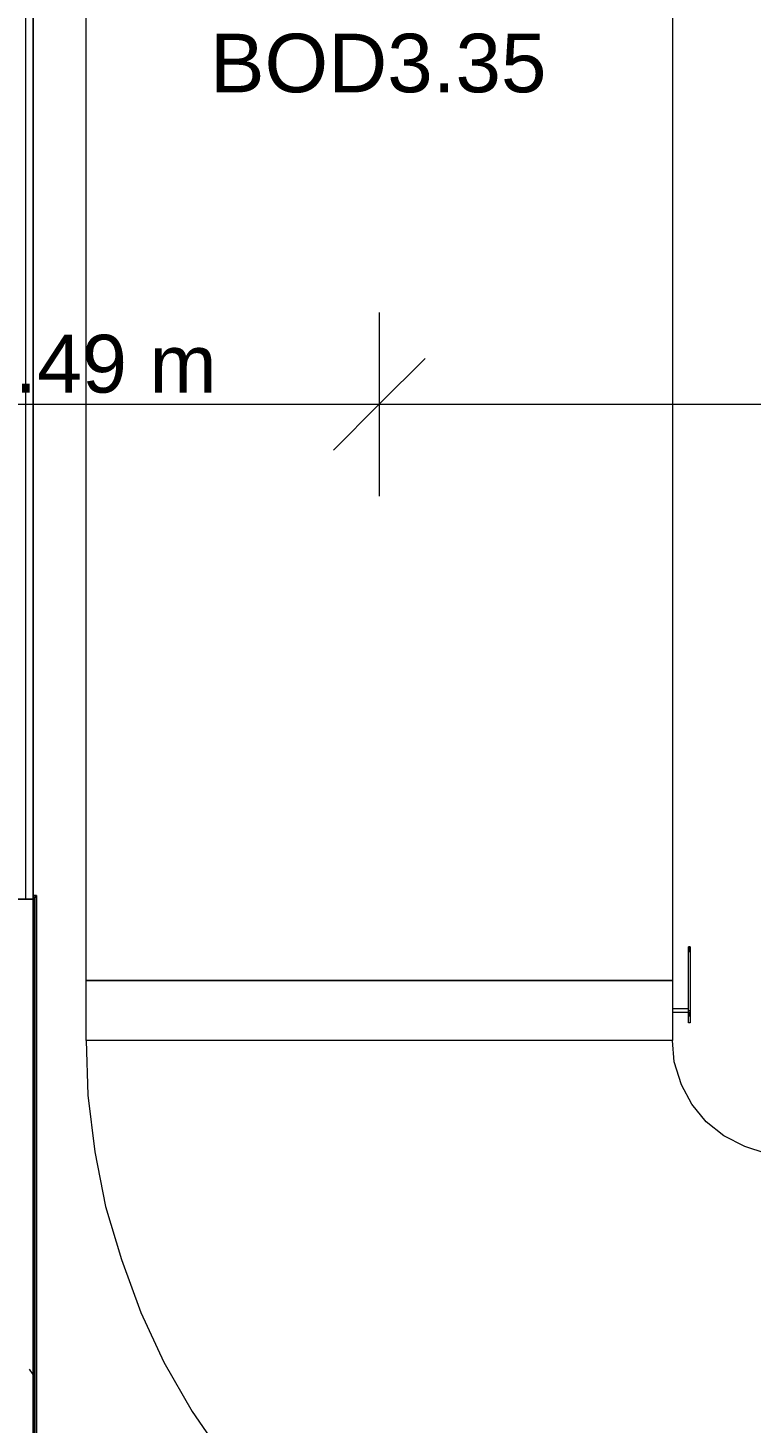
# Model space of a CAD drawing. Header units: metres. Extents: x -2 to 237, y -8 to 52.
# Drawn here: x 17.385 to 19.262, y 27.228 to 30.847 of the extents above; entities that cross this region are included whole.
import ezdxf

# ---------------------------------------------------------------- set-up
doc = ezdxf.new("R2010")
doc.units = ezdxf.units.M
doc.layers.add('HVAC - Ductos', color=5, linetype='Continuous', lineweight=0)
doc.layers.add('PDF3_Text', color=7, linetype='Continuous', lineweight=0)
doc.layers.add('PDF3_Geometry', color=7, linetype='Continuous', lineweight=0, true_color=0xaaaaaa)
doc.styles.add('PDF Helvetica', font='')
doc.styles.get('PDF Helvetica').set_extended_font_data('Helvetica')

msp = doc.modelspace()

# ---------------------------------------------------------------- linework, layer by layer
at = {"layer": 'HVAC - Ductos', "lineweight": 0}
for points in [[(17.5361, 28.3766), (17.5361, 35.3387), (19.0579, 35.3387), (19.0579, 28.3766)], [(17.5361, 28.2208), (17.5361, 28.3766), (19.0579, 28.3766), (19.0579, 28.2208)]]:
    msp.add_lwpolyline(points, close=True, dxfattribs=at)
for points in [[(18.297, 30.1091), (18.297, 29.8708), (18.297, 29.6324)], [(18.4162, 29.9899), (18.297, 29.8708), (18.1779, 29.7516)], [(16.5691, 29.8708), (18.297, 29.8708), (21.8445, 29.8708), (24.5717, 29.8708), (26.0062, 29.8708), (30.5621, 29.8708)], [(19.3007, 27.9274), (19.2458, 27.9458), (19.1907, 27.9732), (19.1449, 28.0099), (19.1083, 28.0558), (19.0807, 28.1062), (19.0624, 28.1657), (19.0579, 28.2208), (17.5361, 28.2208), (17.5407, 28.0786), (17.5591, 27.932), (17.5866, 27.7899), (17.6278, 27.6524), (17.6783, 27.5149), (17.7378, 27.3866), (17.8111, 27.2582), (17.8937, 27.139)]]:
    msp.add_lwpolyline(points, dxfattribs=at)
at = {"layer": 'PDF3_Geometry', "lineweight": 0}
for points in [[(17.1053, 31.9149), (17.2887, 31.9149), (17.3665, 31.9149), (17.3803, 31.9149), (17.3987, 31.9149), (17.3803, 31.9149), (17.3987, 31.9149), (17.3987, 28.5874), (17.3803, 28.5874), (17.1832, 28.5874), (17.2887, 28.5874), (17.1053, 28.5874), (17.2153, 28.5874), (17.1053, 28.5874)], [(17.4078, 28.5966), (17.3987, 28.5966), (17.4078, 28.5966), (17.3987, 28.5966), (17.4078, 28.5966), (17.4078, 26.9832), (17.4078, 28.5966), (17.4033, 28.592), (17.3987, 28.5874), (17.3987, 26.9832), (17.3987, 28.5874), (17.3803, 28.5874), (17.3665, 28.5874), (17.2887, 28.5874), (17.3665, 28.5874), (17.3803, 28.5874), (17.3803, 31.9149)], [(19.3879, 24.1003), (19.1679, 24.1003), (17.3987, 24.1003), (17.3987, 24.2103), (17.3987, 26.9832), (17.3987, 28.5874), (17.3987, 31.9149)], [(17.3987, 28.5874), (15.7945, 28.5874), (17.3987, 28.5874)], [(17.3803, 28.5874), (17.3987, 28.5874)], [(17.4078, 26.6532), (17.4078, 26.9832), (17.4078, 26.6532), (17.4033, 26.6532), (17.4033, 26.9832), (17.4033, 28.592), (17.3987, 28.592), (17.4033, 28.592)], [(17.3987, 28.5874), (17.3987, 26.9832), (17.3987, 28.5874)]]:
    msp.add_lwpolyline(points, dxfattribs=at)
msp.add_lwpolyline([(17.3987, 28.5874), (17.4033, 28.592), (17.4078, 28.5966), (17.4033, 28.592), (17.3987, 28.5874), (17.3803, 28.5874), (17.3987, 28.5874), (17.3803, 28.5874)], close=True, dxfattribs=at)
at = {"layer": 'PDF3_Geometry', "color": 1, "lineweight": 0}
for points in [[(19.1037, 28.4636), (19.0991, 28.4636)], [(19.1037, 28.4499), (19.1037, 28.4545), (19.1037, 28.459), (19.1037, 28.4636), (19.1037, 28.459), (19.1037, 28.4545), (19.1037, 28.4499), (19.1037, 28.2986), (19.1037, 28.294), (19.1037, 28.2895), (19.1037, 28.2849), (19.1037, 28.2895), (19.1037, 28.294), (19.1037, 28.2986), (19.1037, 28.2666), (19.0991, 28.2666), (19.0991, 28.294), (19.0991, 28.2895), (19.0991, 28.2849), (19.0991, 28.2895), (19.0991, 28.294), (19.0991, 28.2986), (19.0991, 28.4499), (19.0991, 28.4545), (19.0991, 28.459), (19.0991, 28.4636), (19.0991, 28.459), (19.0991, 28.4545), (19.0991, 28.4499)], [(19.0991, 28.3032), (19.0579, 28.3032)], [(19.0579, 28.294), (19.0991, 28.294), (19.0991, 28.2986), (19.1037, 28.2986)], [(19.0991, 28.2849), (19.1037, 28.2849)]]:
    msp.add_lwpolyline(points, dxfattribs=at)
at = {"layer": 'PDF3_Geometry', "color": 254, "lineweight": 0, "true_color": 0xeaeaea}
msp.add_lwpolyline([(17.3987, 27.3544), (17.3895, 27.3682)], dxfattribs=at)

# ---------------------------------------------------------------- texts
at = {"layer": 'PDF3_Text', "lineweight": 0, "attachment_point": 4, "style": 'PDF Helvetica'}
for s, insert, char_height in [('BOD3.35', (17.8577, 30.7549), 0.15195), ('1.49 m', (17.2344, 29.975), 0.15008)]:
    msp.add_mtext(s, dxfattribs=dict(at, insert=insert, char_height=char_height))

doc.saveas('drawing.dxf')
